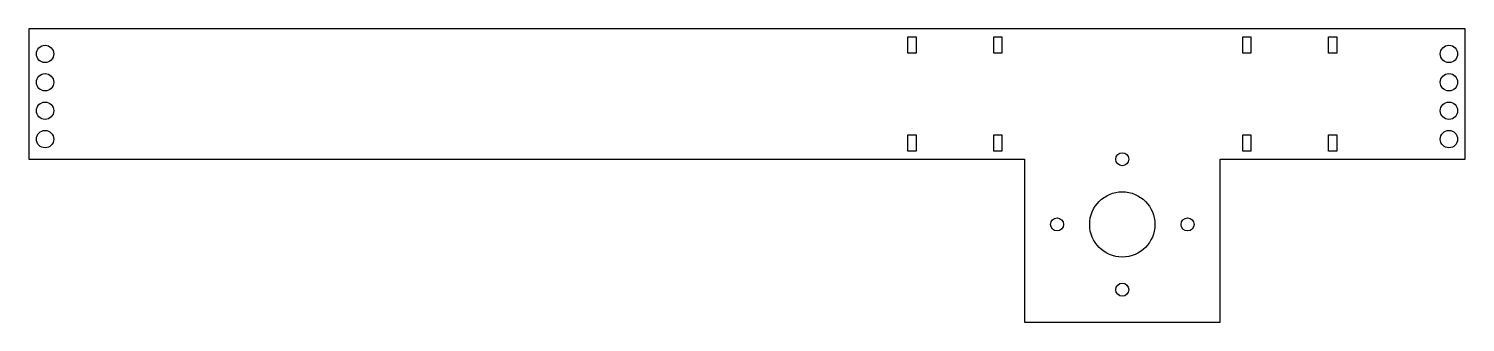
# Model space of a CAD drawing. Header units: inches. Extents: x 0 to 22, y -4.5 to 0.
import ezdxf

# ---------------------------------------------------------------- set-up
doc = ezdxf.new("R2010")
doc.units = ezdxf.units.IN
doc.header["$MEASUREMENT"] = 0

msp = doc.modelspace()

# ---------------------------------------------------------------- linework, layer by layer
for points in [[(18.255, -2), (22.01, -2), (22.01, 0), (0, 0), (0, -2), (15.255, -2), (15.255, -4.5), (18.255, -4.5)], [(13.47, -0.375), (13.47, -0.125), (13.595, -0.125), (13.595, -0.375)], [(14.785, -0.375), (14.785, -0.125), (14.91, -0.125), (14.91, -0.375)], [(18.6, -0.375), (18.6, -0.125), (18.725, -0.125), (18.725, -0.375)], [(19.915, -0.375), (19.915, -0.125), (20.04, -0.125), (20.04, -0.375)], [(13.595, -1.625), (13.595, -1.875), (13.47, -1.875), (13.47, -1.625)], [(14.91, -1.625), (14.91, -1.875), (14.785, -1.875), (14.785, -1.625)], [(18.725, -1.625), (18.725, -1.875), (18.6, -1.875), (18.6, -1.625)], [(20.04, -1.625), (20.04, -1.875), (19.915, -1.875), (19.915, -1.625)]]:
    msp.add_lwpolyline(points, close=True)
for centre, radius in [((0.25, -0.386), 0.133), ((21.76, -0.386), 0.133), ((0.25, -0.821), 0.133), ((21.76, -0.821), 0.133), ((0.25, -1.257), 0.133), ((21.76, -1.257), 0.133), ((0.25, -1.693), 0.133), ((21.76, -1.693), 0.133), ((16.755, -2), 0.1), ((16.755, -3), 0.5), ((15.755, -3), 0.1), ((17.755, -3), 0.1), ((16.755, -4), 0.1)]:
    msp.add_circle(centre, radius)

doc.saveas('drawing.dxf')
